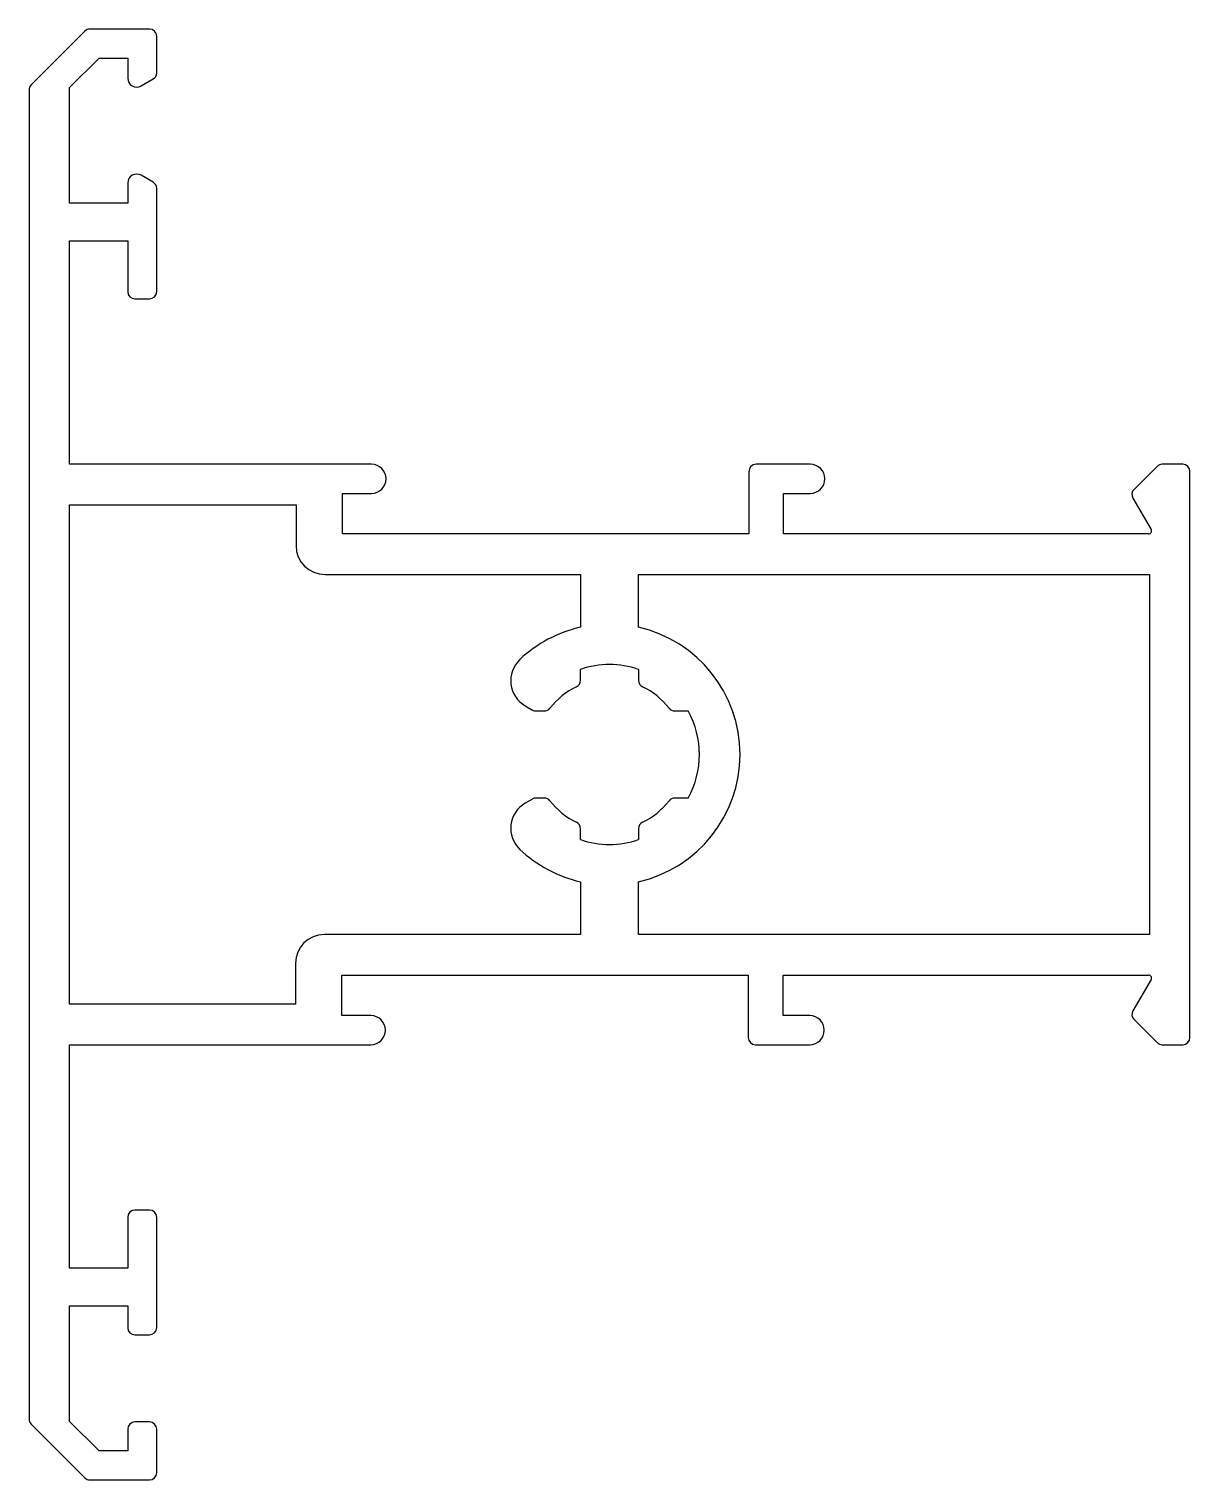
# Model space of a CAD drawing. Extents: x 1.8 to 41.8, y 1.7 to 51.7.
import ezdxf

# ---------------------------------------------------------------- set-up
doc = ezdxf.new("R2010")
doc.units = 0
doc.layers.get('0').update_dxf_attribs({"linetype": 'CONTINUOUS'})

msp = doc.modelspace()

# ---------------------------------------------------------------- linework, layer by layer
for p, q in [((3.703, 51.645), (1.849, 49.791)), ((5.926, 51.718), (3.88, 51.718)), ((6.176, 50.212), (6.176, 51.468)), ((3.176, 49.704), (4.19, 50.718)), ((4.19, 50.718), (5.176, 50.718)), ((5.176, 50.718), (5.176, 50.028)), ((1.776, 49.614), (1.776, 3.821)), ((3.176, 45.718), (3.176, 49.704)), ((5.642, 49.759), (6.051, 49.996)), ((6.051, 46.44), (5.642, 46.676)), ((5.176, 46.407), (5.176, 45.718)), ((6.176, 42.668), (6.176, 46.223)), ((5.176, 45.718), (3.176, 45.718)), ((3.176, 36.718), (3.176, 44.418)), ((3.176, 44.418), (5.176, 44.418)), ((5.176, 44.418), (5.176, 42.668)), ((5.426, 42.418), (5.926, 42.418)), ((13.575, 36.718), (3.176, 36.718)), ((28.695, 36.718), (26.826, 36.718)), ((40.64, 36.645), (39.849, 35.853)), ((41.526, 36.718), (40.817, 36.718)), ((26.576, 36.468), (26.576, 34.318)), ((41.776, 16.968), (41.776, 36.468)), ((12.576, 34.318), (12.576, 35.717)), ((12.576, 35.717), (13.575, 35.717)), ((27.776, 34.318), (27.776, 35.717)), ((27.776, 35.717), (28.695, 35.717)), ((39.81, 35.552), (40.435, 34.468)), ((3.176, 18.118), (3.176, 35.318)), ((3.176, 35.318), (10.976, 35.318)), ((10.976, 35.318), (10.976, 33.918)), ((26.576, 34.318), (12.576, 34.318)), ((40.349, 34.318), (27.776, 34.318)), ((11.976, 32.918), (20.776, 32.918)), ((20.776, 32.918), (20.776, 31.105)), ((22.776, 31.105), (22.776, 32.918)), ((22.776, 32.918), (40.376, 32.918)), ((40.376, 32.918), (40.376, 20.518)), ((20.776, 29.279), (20.776, 29.652)), ((22.776, 29.652), (22.776, 29.279)), ((18.871, 28.395), (19.12, 28.251)), ((19.245, 28.218), (19.527, 28.218)), ((24.025, 28.218), (24.489, 28.218)), ((19.12, 25.184), (18.871, 25.041)), ((19.527, 25.218), (19.245, 25.218)), ((24.489, 25.218), (24.025, 25.218)), ((20.776, 23.783), (20.776, 24.157)), ((22.776, 24.157), (22.776, 23.783)), ((20.776, 22.33), (20.776, 20.518)), ((22.776, 20.518), (22.776, 22.33)), ((20.776, 20.518), (11.956, 20.518)), ((40.376, 20.518), (22.776, 20.518)), ((10.956, 19.518), (10.956, 18.118)), ((12.556, 17.719), (12.556, 19.118)), ((12.556, 19.118), (26.556, 19.118)), ((26.556, 19.118), (26.556, 16.968)), ((27.756, 17.719), (27.756, 19.118)), ((27.756, 19.118), (40.349, 19.118)), ((40.435, 18.968), (39.81, 17.884)), ((10.956, 18.118), (3.176, 18.118)), ((13.555, 17.719), (12.556, 17.719)), ((28.675, 17.719), (27.756, 17.719)), ((39.849, 17.582), (40.64, 16.791)), ((3.176, 9.018), (3.176, 16.718)), ((3.176, 16.718), (13.555, 16.718)), ((26.806, 16.718), (28.675, 16.718)), ((40.817, 16.718), (41.526, 16.718)), ((5.926, 11.018), (5.426, 11.018)), ((5.176, 10.768), (5.176, 9.018)), ((6.176, 6.968), (6.176, 10.768)), ((5.176, 9.018), (3.176, 9.018)), ((3.176, 3.732), (3.176, 7.718)), ((3.176, 7.718), (5.176, 7.718)), ((5.176, 7.718), (5.176, 6.968)), ((5.426, 6.718), (5.926, 6.718)), ((1.849, 3.645), (3.703, 1.791)), ((4.19, 2.718), (3.176, 3.732)), ((5.926, 3.718), (5.426, 3.718)), ((5.176, 3.468), (5.176, 2.718)), ((6.176, 1.968), (6.176, 3.468)), ((5.176, 2.718), (4.19, 2.718)), ((3.88, 1.718), (5.926, 1.718))]:
    msp.add_line(p, q)
for centre, radius, start, end in [((3.88, 51.468), 0.25, 90, 135), ((5.926, 51.468), 0.25, 0, 90), ((5.487, 50.028), 0.311, 180, 300), ((5.926, 50.212), 0.25, 300, 360), ((2.026, 49.614), 0.25, 135, 180), ((5.487, 46.407), 0.311, 60, 180), ((5.926, 46.223), 0.25, 0, 60), ((5.426, 42.668), 0.25, 180, 270), ((5.926, 42.668), 0.25, 270, 0), ((13.575, 36.217), 0.501, 270, 90), ((26.826, 36.468), 0.25, 90, 180), ((28.695, 36.217), 0.501, 270, 90), ((40.817, 36.468), 0.25, 90, 135), ((41.526, 36.468), 0.25, 0, 90), ((40.026, 35.677), 0.25, 135, 210), ((40.349, 34.418), 0.1, 270, 30), ((11.976, 33.918), 1, 180, 270), ((21.776, 26.718), 4.5, 102.8396, 133.3985), ((21.776, 26.718), 4.5, 282.8396, 77.1604), ((19.371, 29.261), 1, 133.3985, 240), ((21.776, 26.718), 3.1, 71.1809, 108.8191), ((21.776, 26.718), 2.6, 116.0144, 142.1182), ((20.526, 29.279), 0.25, 296.0144, 0), ((23.026, 29.279), 0.25, 180, 243.9856), ((21.776, 26.718), 2.6, 37.8818, 63.9856), ((19.245, 28.468), 0.25, 240, 270), ((19.527, 28.468), 0.25, 270, 322.1182), ((24.025, 28.468), 0.25, 217.8818, 270), ((21.776, 26.718), 3.1, 331.0615, 28.9385), ((19.371, 24.175), 1, 120, 226.6015), ((19.245, 24.968), 0.25, 90, 120), ((19.527, 24.968), 0.25, 37.8818, 90), ((21.776, 26.718), 2.6, 217.8818, 243.9856), ((21.776, 26.718), 2.6, 296.0144, 322.1182), ((24.025, 24.968), 0.25, 90, 142.1182), ((20.526, 24.157), 0.25, 0, 63.9856), ((23.026, 24.157), 0.25, 116.0144, 180), ((21.776, 26.718), 3.1, 251.1809, 288.8191), ((21.776, 26.718), 4.5, 226.6015, 257.1604), ((11.956, 19.518), 1, 90, 180), ((40.349, 19.018), 0.1, 330, 90), ((13.555, 17.218), 0.501, 270, 90), ((28.675, 17.218), 0.501, 270, 90), ((40.026, 17.759), 0.25, 150, 225), ((26.806, 16.968), 0.25, 180, 270), ((40.817, 16.968), 0.25, 225, 270), ((41.526, 16.968), 0.25, 270, 360), ((5.426, 10.768), 0.25, 90, 180), ((5.926, 10.768), 0.25, 0, 90), ((5.426, 6.968), 0.25, 180, 270), ((5.926, 6.968), 0.25, 270, 0), ((2.026, 3.821), 0.25, 180, 225), ((5.426, 3.468), 0.25, 90, 180), ((5.926, 3.468), 0.25, 0, 90), ((3.88, 1.968), 0.25, 225, 270), ((5.926, 1.968), 0.25, 270, 0)]:
    msp.add_arc(centre, radius, start, end)

doc.saveas('drawing.dxf')
